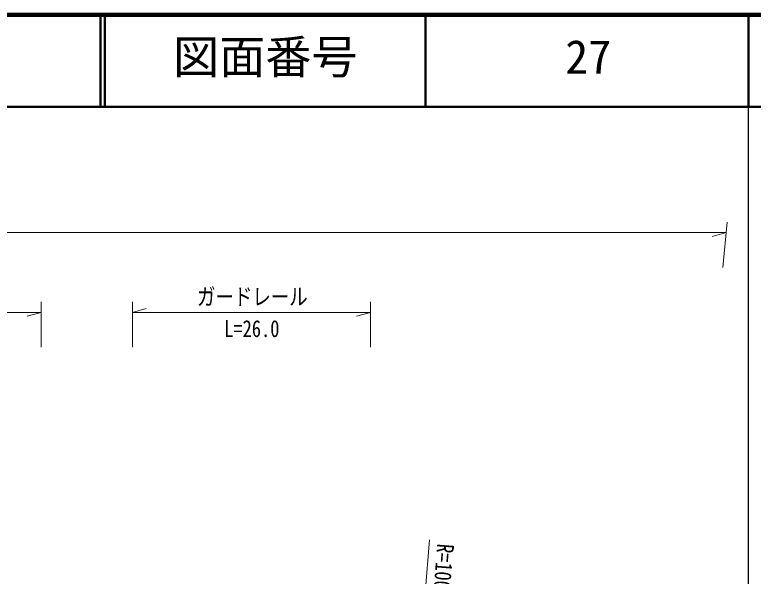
# Model space of a CAD drawing. Units: millimetres, scale not verified. Extents: x 40000 to 680000, y 20000 to 380000.
# Drawn here: x 499470 to 579500, y 319098 to 380000 of the extents above; entities that cross this region are included whole.
import ezdxf
from ezdxf.enums import TextEntityAlignment as Align

# ---------------------------------------------------------------- set-up
doc = ezdxf.new("R2010")
doc.units = ezdxf.units.MM
doc.header["$LTSCALE"] = 1000
for name, color, linetype, lineweight in [('M-STR-HTXT', 7, 'Continuous', 13), ('M-TTL', 2, 'Continuous', 140), ('M-TTL-BAND', 7, 'Continuous', 25), ('M-TTL-LINE', 7, 'Continuous', 50)]:
    doc.layers.add(name, color=color, linetype=linetype, lineweight=lineweight)
doc.layers.add('M-TTL-TXT', color=7, linetype='Continuous')
doc.styles.add('ＭＳ ゴシック', font='')
doc.styles.get('ＭＳ ゴシック').set_extended_font_data('MS Gothic')

msp = doc.modelspace()

# ---------------------------------------------------------------- linework, layer by layer
at = {"layer": 'M-STR-HTXT'}
for p, q in [((576216, 352590), (576662, 357496)), ((398577, 356374), (576560, 356374)), ((576560, 356374), (575060, 355954)), ((502317, 343938), (502317, 348844)), ((512211, 343938), (512211, 348844)), ((512211, 347722), (513711, 348142)), ((538004, 343938), (538004, 348844)), ((488416, 347722), (502317, 347722)), ((502317, 347722), (500817, 347302)), ((512211, 347722), (538004, 347722)), ((538004, 347722), (536504, 347302)), ((544433, 323039), (541160, 283183))]:
    msp.add_line(p, q, dxfattribs=at)
at = {"layer": 'M-TTL'}
msp.add_line((680000, 380000), (40000, 380000), dxfattribs=at)
at = {"layer": 'M-TTL-BAND'}
msp.add_line((579000, 20000), (579000, 370000), dxfattribs=at)
at = {"layer": 'M-TTL-LINE'}
for p, q in [((508746, 380000), (508746, 370000)), ((509246, 380000), (509246, 370000)), ((543996, 380000), (543996, 370000)), ((579000, 380000), (579000, 370000)), ((40000, 370000), (680000, 370000))]:
    msp.add_line(p, q, dxfattribs=at)

# ---------------------------------------------------------------- texts
at = {"layer": 'M-STR-HTXT', "style": 'ＭＳ ゴシック', "width": 0.8}
for s, p in [('ガードレール', (519217, 347956)), ('L=26.0', (522167, 344492))]:
    msp.add_text(s, height=1833, dxfattribs=at).set_placement(p, align=Align.BOTTOM_LEFT)
msp.add_text('R=1000', height=1833, rotation=265.5, dxfattribs=at).set_placement((544712, 322715), align=Align.BOTTOM_LEFT)
at = {"layer": 'M-TTL-TXT', "style": 'ＭＳ ゴシック'}
for s, p in [('図面番号', (516621, 372500)), ('27', (559123, 372500))]:
    msp.add_text(s, height=3666, dxfattribs=at).set_placement(p, align=Align.BOTTOM_LEFT)

doc.saveas('drawing.dxf')
